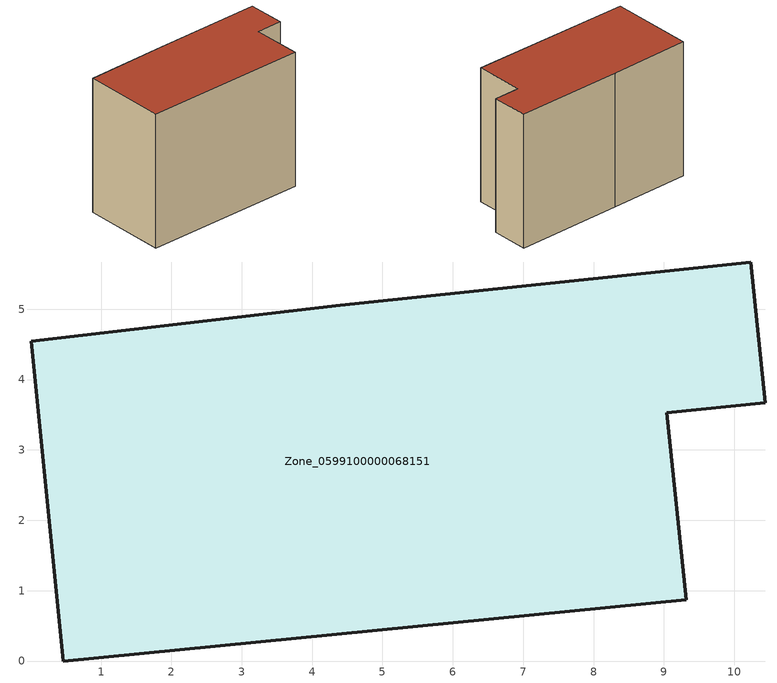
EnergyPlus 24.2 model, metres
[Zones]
Zone_0599100000068151
 floor ground (C_G): 4.4,5.06 10.23,5.67 10.44,3.67 9.04,3.53 9.32,0.87 0.47,0 0.01,4.54 z0
 wall outside (C_F): 0.01,4.54 0.47,0 9.32,0.87 9.04,3.53 10.44,3.67 10.23,5.67 4.4,5.06 0.01,4.54 z0:7.41
 roof outside (C_R): 10.23,5.67 4.4,5.06 0.01,4.54 0.47,0 9.32,0.87 9.04,3.53 10.44,3.67 z7.41
[BUILDING]
Pand.0599100000068151: North Axis=0; Terrain=City; Loads Convergence Tolerance Value=0.04; Temperature Convergence Tolerance Value=0.4; Solar Distribution=FullExterior; Maximum Number of Warmup Days=25; Minimum Number of Warmup Days=1
[Site:Location]
Rotterdam.The.Hague.AP_ZH_NLD Design_Conditions: Latitude=51.96; Longitude=4.45; Time Zone=1; Elevation=-4.5
[SITE:GROUNDTEMPERATURE:BUILDINGSURFACE]
18, 18, 18, 18, 18, 18, 18, 18, 18, 18, 18, 18
[MATERIAL] Thermal Absorptance=0.9; Solar Absorptance=0.7; Visible Absorptance=0.7
Name | Roughness | Thickness | Conductivity | Density | Specific Heat
G.TC.1946 | MediumSmooth | 0.15 | 1 | 540 | 1210
F.TC.1946 | Rough | 0.3 | 0.857143 | 1920 | 840
R.TC.1946 | MediumRough | 0.2 | 0.909091 | 1500 | 1000
[CONSTRUCTION]
C_G: G.TC.1946
C_F: F.TC.1946
C_R: R.TC.1946
[ZONE]
Zone_0599100000068151: Type=1; Multiplier=1; Ceiling Height=Autocalculate; Volume=Autocalculate; Floor Area=autocalculate; Part of Total Floor Area=Yes
[ZONEINFILTRATION:DESIGNFLOWRATE]
Infil_Zone_0599100000068151: Zone or ZoneList or Space or SpaceList=Zone_0599100000068151; Schedule=AlwaysOn; Design Flow Rate Calculation Method=Flow/Area; Flow Rate per Floor Area=0.003; Constant Term Coefficient=1; Temperature Term Coefficient=0; Velocity Term Coefficient=0; Velocity Squared Term Coefficient=0
[HVACTEMPLATE:ZONE:IDEALLOADSAIRSYSTEM]
Zone_0599100000068151: Maximum Heating Supply Air Temperature=50; Minimum Cooling Supply Air Temperature=13; Maximum Heating Supply Air Humidity Ratio=0.0156; Minimum Cooling Supply Air Humidity Ratio=0.0077; Heating Limit=NoLimit; Cooling Limit=NoLimit; Dehumidification Control Type=ConstantSensibleHeatRatio; Cooling Sensible Heat Ratio=0.7; Dehumidification Setpoint=60; Humidification Control Type=None; Humidification Setpoint=30; Outdoor Air Method=None; Outdoor Air Flow Rate per Person=0.00944; Outdoor Air Flow Rate per Zone Floor Area=0; Outdoor Air Flow Rate per Zone=0; Demand Controlled Ventilation Type=None; Outdoor Air Economizer Type=NoEconomizer; Heat Recovery Type=None; Sensible Heat Recovery Effectiveness=0.7; Latent Heat Recovery Effectiveness=0.65
[ZONECONTROL:THERMOSTAT]
ThermostatControl_Zone_0599100000068151: Zone or ZoneList=Zone_0599100000068151; Control Type Schedule=DualSetpointControlType; Control 1=Thermostat_Zone_0599100000068151; Temperature Difference Between Cutout And Setpoint=0
[THERMOSTATSETPOINT:DUALSETPOINT]
Thermostat_Zone_0599100000068151: Heating Setpoint Temperature Schedule=HeatingSetpoint_Zone_0599100000068151; Cooling Setpoint Temperature Schedule=CoolingSetpoint_Zone_0599100000068151
[SCHEDULE:COMPACT]
HeatingSetpoint_Zone_0599100000068151: Through: 12/31, For: AllDays, Until: 24:00, 21
CoolingSetpoint_Zone_0599100000068151: Through: 12/31, For: AllDays, Until: 24:00, 24
DualSetpointControlType: Through: 12/31, For: AllDays, Until: 24:00, 4
AlwaysOn: Through: 12/31, For: AllDays, Until: 24:00, 1
